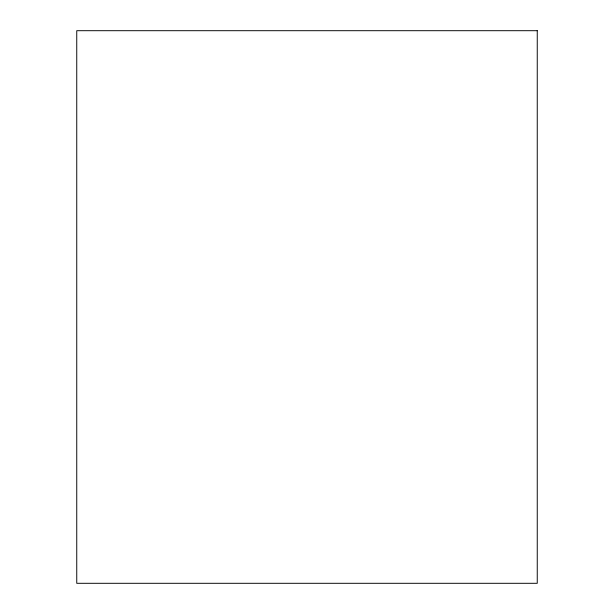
<?xml version="1.0" encoding="UTF-8"?>
<svg xmlns="http://www.w3.org/2000/svg" width="614" height="614" viewBox="0 0 614 614"><rect width="100%" height="100%" fill="white"/><g stroke="black" fill="none" stroke-linecap="round" stroke-linejoin="round"><path stroke-width="0.92" d="M537.25 30.7L76.75 30.7L76.75 583.3L537.25 583.3L537.25 30.7"/></g></svg>
